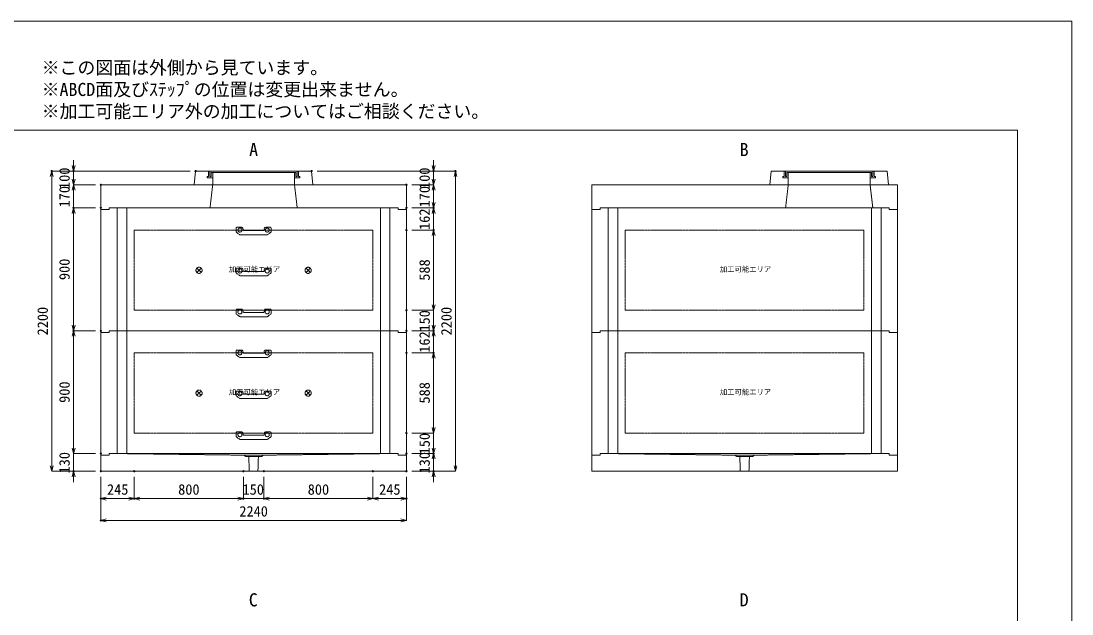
# Model space of a CAD drawing. Units: millimetres, scale not verified. Extents: x -5940 to 5940, y -4200 to 4200.
# Drawn here: x -1765 to 5940, y -146 to 4200 of the extents above; entities that cross this region are included whole.
import ezdxf
from ezdxf.enums import TextEntityAlignment as Align

# ---------------------------------------------------------------- set-up
doc = ezdxf.new("R2010")
doc.units = ezdxf.units.MM
doc.header["$LTSCALE"] = 20
doc.header["$PDMODE"] = 32
doc.header["$PDSIZE"] = 10
doc.linetypes.add('LONG_DASHED1', pattern=[7, 6, -1])
doc.linetypes.add('LONG_DOUBLE_CHAIN', pattern=[21.8, 18, -1, 0.6, -0.6, 0.6, -1])
for name, color, linetype, lineweight in [('0-0_D-TTL', 7, 'Continuous', 9), ('0-1_Defpoints', 7, 'Continuous', 9), ('0-3_D-TTL-TXT', 7, 'Continuous', 9), ('0-4_D-STR-TXT', 7, 'Continuous', 9), ('0-5_D-STR-DIM', 3, 'Continuous', 9), ('0-6_0', 7, 'Continuous', 9), ('0-7_D-STR', 7, 'Continuous', 9), ('0-9_D-STR-STR4', 134, 'LONG_DASHED1', 9), ('0-A_D-STR-STR3', 2, 'LONG_DASHED1', 9), ('0-B_D-STR-STR5', 1, 'LONG_DOUBLE_CHAIN', 9)]:
    doc.layers.add(name, color=color, linetype=linetype, lineweight=lineweight)
doc.styles.add('ＭＳ ゴシック', font='')
doc.styles.get('ＭＳ ゴシック').set_extended_font_data('MS Gothic')

# ---------------------------------------------------------------- blocks, each defined once
blk = doc.blocks.new('A$C4DE05FD1')
at = {"layer": '0-0_D-TTL', "color": 134}
for p, q in [((4000, 76000), (114800, 76000)), ((114800, 76000), (114800, 4000))]:
    blk.add_line(p, q, dxfattribs=at)
at = {"layer": '0-1_Defpoints', "color": 134}
for p, q in [((0, 84000), (118800, 84000)), ((118800, 84000), (118800, 0))]:
    blk.add_line(p, q, dxfattribs=at)
at = {"layer": '0-3_D-TTL-TXT', "style": 'ＭＳ ゴシック'}
for s, p in [('※この図面は外側から見ています。', (43260.9, 79815.7)), ('※ABCD面及びｽﾃｯﾌﾟの位置は変更出来ません。', (43260.9, 78215.7)), ('※加工可能エリア外の加工についてはご相談ください。', (43260.9, 76615.7))]:
    blk.add_text(s, height=962.2, dxfattribs=at).set_placement(p, align=Align.BOTTOM_LEFT)
blk = doc.blocks.new('_Open30')
at = {"layer": '0-6_0'}
blk.add_line((0, 0), (-20, 0), dxfattribs=at)
blk.add_lwpolyline([(-20, 5.36), (0, 0), (-20, -5.36)], dxfattribs=at)
blk = doc.blocks.new('A$C31CA379A')
at = {"layer": '0-4_D-STR-TXT', "style": 'ＭＳ ゴシック'}
for s, p in [('A', (-325.9, -2190.5)), ('B', (35638.6, -2190.5)), ('C', (-351.4, -35190.5)), ('D', (35638.6, -35190.5))]:
    blk.add_text(s, height=962.2, dxfattribs=at).set_placement(p, align=Align.BOTTOM_LEFT)
blk = doc.blocks.new('A$C17EB7B83')
at = {"layer": '0-7_D-STR'}
for p, q in [((-22400, 3400), (22400, 3400)), ((-22400, 3400), (-22400, -240)), ((22400, 3400), (22400, -240)), ((-21200, 0), (21200, 0))]:
    blk.add_line(p, q, dxfattribs=at)
at = {"layer": '0-7_D-STR', "linetype": 'LONG_DASHED1'}
for p, q in [((-6000, 3400), (-6400, 0)), ((6000, 3400), (6400, 0))]:
    blk.add_line(p, q, dxfattribs=at)
at = {"layer": '0-7_D-STR'}
for points in [[(-22400, -240), (-21200, -240), (-21200, 0)], [(22400, -240), (21200, -240), (21200, 0)]]:
    blk.add_lwpolyline(points, dxfattribs=at)
blk = doc.blocks.new('A$C576B1677')
at = {"layer": '0-7_D-STR'}
for p, q in [((-22400, 3400), (22400, 3400)), ((-22400, 3400), (-22400, -240)), ((22400, 3400), (22400, -240)), ((-21200, 0), (21200, 0))]:
    blk.add_line(p, q, dxfattribs=at)
at = {"layer": '0-7_D-STR', "linetype": 'LONG_DASHED1'}
for p, q in [((6400, 3400), (6000, 0)), ((18400, 3400), (18800, 0))]:
    blk.add_line(p, q, dxfattribs=at)
at = {"layer": '0-7_D-STR'}
for points in [[(-22400, -240), (-21200, -240), (-21200, 0)], [(22400, -240), (21200, -240), (21200, 0)]]:
    blk.add_lwpolyline(points, dxfattribs=at)
blk = doc.blocks.new('A$C019679C0')
at = {"layer": '0-7_D-STR'}
for p, q in [((-8700, 0), (-8500, 2000)), ((8500, 2000), (-8500, 2000)), ((8700, 0), (8500, 2000)), ((-8700, 0), (8700, 0))]:
    blk.add_line(p, q, dxfattribs=at)
at = {"layer": '0-7_D-STR', "linetype": 'LONG_DASHED1'}
for p, q in [((-6000, 0), (-6000, 1800)), ((6000, 1800), (6000, 0))]:
    blk.add_line(p, q, dxfattribs=at)
at = {"layer": '0-9_D-STR-STR4'}
for points in [[(-6600, 2000), (-6600, 1200), (-6800, 1200), (-6800, 1000), (-6000, 1000)], [(-6000, 1800), (-6200, 1800), (-6200, 1200), (-6400, 1200), (-6400, 2000)], [(-6000, 1800), (6000, 1800), (6200, 1800)], [(6600, 2000), (6600, 1200), (6800, 1200), (6800, 1000), (6000, 1000)], [(6200, 1800), (6200, 1200), (6400, 1200), (6400, 2000)]]:
    blk.add_lwpolyline(points, dxfattribs=at)
blk = doc.blocks.new('A$C539D7795')
at = {"layer": '0-7_D-STR'}
for p, q in [((-21200, -240), (-21200, 0)), ((21200, 0), (-21200, 0)), ((-22400, -240), (-21200, -240)), ((22400, -240), (22400, -2600))]:
    blk.add_line(p, q, dxfattribs=at)
at = {"layer": '0-7_D-STR', "linetype": 'LONG_DASHED1'}
for p, q in [((-1400, -240), (-20000, 0)), ((1400, -240), (20000, 0)), ((-1200, -420), (-1400, -240)), ((1400, -240), (-1400, -240)), ((1200, -420), (-1200, -420)), ((-635.4, -2600), (-705, -420)), ((635.4, -2600), (705, -420)), ((1200, -420), (1400, -240))]:
    blk.add_line(p, q, dxfattribs=at)
at = {"layer": '0-7_D-STR'}
for points in [[(22400, -240), (21200, -240), (21200, 0)], [(-22400, -240), (-22400, -2600), (22400, -2600)]]:
    blk.add_lwpolyline(points, dxfattribs=at)
blk = doc.blocks.new('A$C27844A11')
at = {"layer": '0-A_D-STR-STR3'}
for p, q in [((-2560, 1000), (-2560, 453.5)), ((-2515.5, 370.3), (-2060.4, 33.6)), ((-2460, 1100), (-1758.4, 1100)), ((1949.4, 0), (-1949.4, 0)), ((-1559.2, 917.4), (-1542, 721.3)), ((1442.4, 630), (-1442.4, 630)), ((1559.2, 917.4), (1542, 721.3)), ((2460, 1100), (1758.4, 1100)), ((2515.5, 370.3), (2060.4, 33.6)), ((2560, 1000), (2560, 453.5))]:
    blk.add_line(p, q, dxfattribs=at)
for centre in [(-2000, 700), (2000, 700)]:
    blk.add_circle(centre, 300, dxfattribs=at)
for centre, radius, start, end in [((-2460, 1000), 100, 90, 180), ((-2460, 453.5), 100, 180, 236.30993), ((-1949.4, 200), 200, 236.30993, 270), ((-1758.4, 900), 200, 5, 90), ((-1442.4, 730), 100, 185, 270), ((1442.4, 730), 100, 270, 355), ((1758.4, 900), 200, 90, 175), ((1949.4, 200), 200, 270, 303.69007), ((2460, 1000), 100, 0, 90), ((2460, 453.5), 100, 303.69007, 0)]:
    blk.add_arc(centre, radius, start, end, dxfattribs=at)
blk = doc.blocks.new('A$C19A04970')
at = {"layer": '0-7_D-STR'}
for p, q in [((-21200, 0), (21200, 0)), ((-22400, -240), (-22400, -18240)), ((22400, -240), (22400, -18240)), ((-21200, -18000), (21200, -18000))]:
    blk.add_line(p, q, dxfattribs=at)
at = {"layer": '0-7_D-STR', "linetype": 'LONG_DASHED1'}
for p, q in [((-20000, -18000), (-20000, 0)), ((-18600, -18000), (-18600, 0)), ((18600, -18000), (18600, 0)), ((20000, -18000), (20000, 0))]:
    blk.add_line(p, q, dxfattribs=at)
at = {"layer": '0-7_D-STR'}
for points in [[(-22400, -240), (-21200, -240), (-21200, 0)], [(22400, -240), (21200, -240), (21200, 0)], [(-22400, -18240), (-21200, -18240), (-21200, -18000)], [(22400, -18240), (21200, -18240), (21200, -18000)]]:
    blk.add_lwpolyline(points, dxfattribs=at)
at = {"layer": '0-B_D-STR-STR5'}
for p, q in [((17500, -3240), (17500, -15000)), ((17500, -15000), (-17500, -15000))]:
    blk.add_line(p, q, dxfattribs=at)
blk.add_lwpolyline([(17500, -3240), (-17500, -3240), (-17500, -15000)], dxfattribs=at)
blk = doc.blocks.new('A$C1C640AAB')
at = {"layer": '0-B_D-STR-STR5'}
for p, q in [((-318.2, -318.2), (318.2, 318.2)), ((-318.2, 318.2), (318.2, -318.2))]:
    blk.add_line(p, q, dxfattribs=at)
blk.add_circle((0, 0), 450, dxfattribs=at)
blk = doc.blocks.new('A$C224d24dc')
at = {"layer": '0-7_D-STR'}
blk.add_blockref('A$C19A04970', (0, 0), dxfattribs=at)
at = {"layer": '0-B_D-STR-STR5'}
for p in [(-8000, -9140), (8000, -9140)]:
    blk.add_blockref('A$C1C640AAB', p, dxfattribs=at)

msp = doc.modelspace()

# ---------------------------------------------------------------- linework, layer by layer
at = {"layer": '0-1_Defpoints'}
for p in [(-1540, 3100), (-1380, 3100), (-485, 3100), (365, 3100), (1260, 3100), (1420, 3100), (-1180, 3000), (1060, 3000), (-1380, 2830), (-1380, 2830), (-1180, 2830), (-1180, 2830), (1060, 2830), (1260, 2830), (1060, 2668), (1260, 2668), (1060, 2080), (1060, 2080), (-1380, 1930), (-1180, 1930), (1060, 1930), (1260, 1930), (1060, 1768), (1060, 1768), (1260, 1768), (1060, 1180), (-1180, 1030), (1060, 1030), (1260, 1030), (-1380, 900), (-1180, 900), (-1180, 900), (-935, 900), (-135, 900), (15, 900), (815, 900), (1060, 900), (1060, 900), (1260, 900), (-1180, 700), (-935, 700), (-135, 700), (15, 700), (1060, 700), (-1180, 540)]:
    msp.add_point(p, dxfattribs=at)
at = {"layer": '0-5_D-STR-DIM'}
for p, q in [((-1380, 3140), (-1380, 3180)), ((1260, 3140), (1260, 3180)), ((-525, 3100), (-1540, 3100)), ((-525, 3100), (-1380, 3100)), ((-1380, 3000), (-1380, 3100)), ((405, 3100), (1260, 3100)), ((405, 3100), (1420, 3100)), ((1260, 3000), (1260, 3100)), ((-1540, 940), (-1540, 3060)), ((-1380, 3040), (-1380, 3080)), ((1260, 3040), (1260, 3080)), ((1420, 940), (1420, 3060)), ((-1220, 3000), (-1380, 3000)), ((-1380, 3000), (-1380, 2830)), ((-1220, 3000), (-1380, 3000)), ((-1380, 2960), (-1380, 2920)), ((1100, 3000), (1260, 3000)), ((1100, 3000), (1260, 3000)), ((1260, 3000), (1260, 2830)), ((1260, 2960), (1260, 2920)), ((1260, 2870), (1260, 2910)), ((-1220, 2830), (-1380, 2830)), ((-1220, 2830), (-1380, 2830)), ((-1380, 2790), (-1380, 2750)), ((-1380, 1970), (-1380, 2790)), ((1100, 2830), (1260, 2830)), ((1100, 2830), (1260, 2830)), ((1260, 2668), (1260, 2830)), ((1260, 2790), (1260, 2750)), ((1100, 2668), (1260, 2668)), ((1100, 2668), (1260, 2668)), ((1260, 2628), (1260, 2588)), ((1260, 2120), (1260, 2628)), ((1260, 2120), (1260, 2160)), ((1100, 2080), (1260, 2080)), ((1100, 2080), (1260, 2080)), ((1260, 2080), (1260, 1930)), ((1260, 1970), (1260, 2010)), ((-1220, 1930), (-1380, 1930)), ((-1220, 1930), (-1380, 1930)), ((1100, 1930), (1260, 1930)), ((1100, 1930), (1260, 1930)), ((1260, 1768), (1260, 1930)), ((-1380, 1070), (-1380, 1890)), ((1260, 1890), (1260, 1850)), ((1100, 1768), (1260, 1768)), ((1100, 1768), (1260, 1768)), ((1260, 1220), (1260, 1728)), ((1260, 1728), (1260, 1688)), ((1260, 1220), (1260, 1260)), ((1100, 1180), (1260, 1180)), ((1100, 1180), (1260, 1180)), ((1260, 1180), (1260, 1030)), ((-1380, 1070), (-1380, 1110)), ((1260, 1070), (1260, 1110)), ((-1220, 1030), (-1380, 1030)), ((-1220, 1030), (-1380, 1030)), ((-1380, 1030), (-1380, 900)), ((1100, 1030), (1260, 1030)), ((1100, 1030), (1260, 1030)), ((1260, 1030), (1260, 900)), ((1260, 990), (1260, 950)), ((-1220, 900), (-1540, 900)), ((-1220, 900), (-1380, 900)), ((-1380, 860), (-1380, 820)), ((-1180, 860), (-1180, 540)), ((-1180, 860), (-1180, 700)), ((-935, 860), (-935, 700)), ((-935, 860), (-935, 700)), ((-135, 860), (-135, 700)), ((-135, 860), (-135, 700)), ((15, 860), (15, 700)), ((15, 860), (15, 700)), ((815, 860), (815, 700)), ((815, 860), (815, 700)), ((1060, 860), (1060, 700)), ((1060, 860), (1060, 540)), ((1100, 900), (1260, 900)), ((1100, 900), (1420, 900)), ((1260, 860), (1260, 820)), ((-975, 700), (-1140, 700)), ((-175, 700), (-895, 700)), ((-175, 700), (-215, 700)), ((15, 700), (-135, 700)), ((775, 700), (55, 700)), ((55, 700), (95, 700)), ((855, 700), (1020, 700)), ((1020, 540), (-1140, 540))]:
    msp.add_line(p, q, dxfattribs=at)
at = {"layer": '0-7_D-STR'}
msp.add_line((-1180, 1018), (-1120, 1018), dxfattribs=at)

# ---------------------------------------------------------------- block references
at = {"layer": '0-0_D-TTL', "xscale": 0.1, "yscale": 0.1}
msp.add_blockref('A$C4DE05FD1', (-5940, -4200), dxfattribs=at)
at = {"layer": '0-4_D-STR-TXT', "xscale": 0.1, "yscale": 0.1}
msp.add_blockref('A$C31CA379A', (-60, 3400), dxfattribs=at)
at = {"layer": '0-5_D-STR-DIM', "xscale": 2, "yscale": 2}
for p, rotation in [((-1540, 3100), 90), ((-1380, 3100), 270), ((1260, 3100), 270), ((1420, 3100), 90), ((-1380, 3000), 270), ((1260, 3000), 270), ((-1380, 3000), 90), ((1260, 3000), 90), ((1260, 2830), 270), ((-1380, 2830), 90), ((-1380, 2830), 90), ((1260, 2830), 90), ((1260, 2668), 90), ((1260, 2668), 90), ((1260, 2080), 270), ((1260, 2080), 270), ((-1380, 1930), 270), ((-1380, 1930), 90), ((1260, 1930), 270), ((1260, 1930), 90), ((1260, 1768), 90), ((1260, 1768), 90), ((1260, 1180), 270), ((1260, 1180), 270), ((-1380, 1030), 270), ((-1380, 1030), 270), ((1260, 1030), 270), ((1260, 1030), 90), ((-1540, 900), 270), ((1420, 900), 270), ((-1380, 900), 90), ((1260, 900), 90), ((-1180, 700), 180), ((-935, 700), 180), ((15, 700), 180), ((15, 700), 180), ((815, 700), 180), ((-1180, 540), 180)]:
    msp.add_blockref('_Open30', p, dxfattribs=dict(at, rotation=rotation))
at = {"layer": '0-5_D-STR-DIM'}
for name, p, xscale, yscale in [('A$C539D7795', (-60, 1030), 0.05, 0.05), ('A$C539D7795', (3540, 1030), 0.05, 0.05), ('_Open30', (-935, 700), 2, 2), ('_Open30', (-135, 700), 2, 2), ('_Open30', (-135, 700), 2, 2), ('_Open30', (815, 700), 2, 2), ('_Open30', (1060, 700), 2, 2), ('_Open30', (1060, 540), 2, 2)]:
    msp.add_blockref(name, p, dxfattribs=dict(at, xscale=xscale, yscale=yscale))
at = {"layer": '0-7_D-STR', "xscale": 0.05, "yscale": 0.05}
for name, p in [('A$C019679C0', (-60, 3000)), ('A$C019679C0', (4160, 3000)), ('A$C17EB7B83', (-60, 2830)), ('A$C576B1677', (3540, 2830)), ('A$C224d24dc', (-60, 2830)), ('A$C19A04970', (3540, 2830)), ('A$C224d24dc', (-60, 1930)), ('A$C19A04970', (3540, 1930))]:
    msp.add_blockref(name, p, dxfattribs=at)
at = {"layer": '0-A_D-STR-STR3', "xscale": 0.05, "yscale": 0.05}
for p in [(-60, 2633), (-60, 2333), (-60, 2033), (-60, 1733), (-60, 1433), (-60, 1133)]:
    msp.add_blockref('A$C27844A11', p, dxfattribs=at)

# ---------------------------------------------------------------- texts
at = {"layer": '0-5_D-STR-DIM', "style": 'ＭＳ ゴシック'}
for s, p in [('100', (-1385.2, 2968.96)), ('100', (1254.8, 2968.96)), ('170', (-1385.2, 2833.96)), ('170', (1254.8, 2833.96)), ('162', (1254.8, 2668.8)), ('900', (-1385.2, 2301.4)), ('588', (1254.8, 2296.4)), ('2200', (-1545.2, 1895.6)), ('2200', (1414.8, 1895.6)), ('150', (1254.8, 1923.96)), ('162', (1254.8, 1768.8)), ('900', (-1385.2, 1401.4)), ('588', (1254.8, 1396.4)), ('150', (1254.8, 1023.96)), ('130', (-1385.2, 883.96)), ('130', (1254.8, 883.96))]:
    msp.add_text(s, height=76.98, rotation=90, dxfattribs=at).set_placement(p, align=Align.BOTTOM_LEFT)
for s, p in [('245', (-1134.86, 705.2)), ('800', (-613.2, 705.2)), ('150', (-141.04, 705.2)), ('800', (336.8, 705.2)), ('245', (860.14, 705.2)), ('2240', (-164.4, 545.2))]:
    msp.add_text(s, height=76.98, dxfattribs=at).set_placement(p, align=Align.BOTTOM_LEFT)
at = {"layer": '0-B_D-STR-STR5', "style": 'ＭＳ ゴシック'}
for p in [(-241.7, 2349.98), (3358.3, 2349.98), (-241.7, 1449.98), (3358.3, 1449.98)]:
    msp.add_text('加工可能エリア', height=38.42, dxfattribs=at).set_placement(p, align=Align.BOTTOM_LEFT)

doc.saveas('drawing.dxf')
